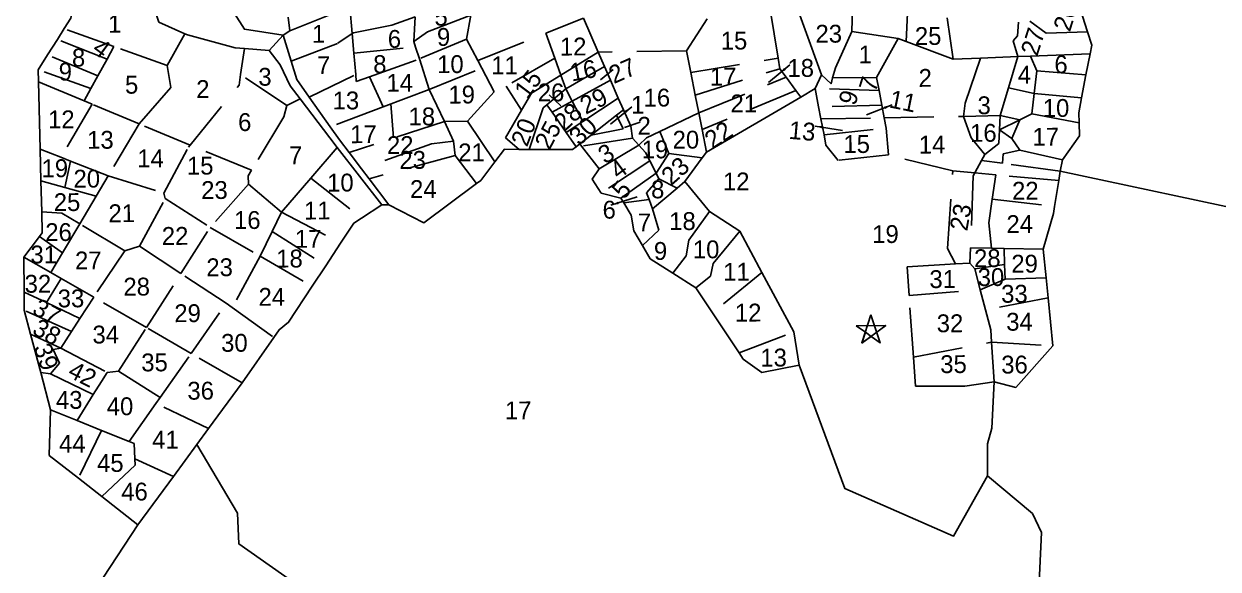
# Model space of a CAD drawing. Header units: metres. Extents: x 283224 to 285113, y 2090942 to 2092214.
# Drawn here: x 283843 to 284457, y 2091431 to 2091711 of the extents above; entities that cross this region are included whole.
import ezdxf
from ezdxf.enums import TextEntityAlignment as Align

# ---------------------------------------------------------------- set-up
doc = ezdxf.new("R2010")
doc.units = ezdxf.units.M
doc.header["$LTSCALE"] = 10
doc.header["$MEASUREMENT"] = 0
doc.linetypes.add('DASHED', pattern=[0.75, 0.5, -0.25])
for name, color, linetype in [('OFF', 1, 'Continuous'), ('POLY_PARCEL', 6, 'Continuous'), ('POLY_ROAD', 30, 'Continuous'), ('POLY_SUBPARCEL', 6, 'DASHED'), ('SYM_ARROW', 1, 'Continuous'), ('SYM_STONE', 1, 'Continuous'), ('TEXT_MAPIN', 7, 'Continuous'), ('TEXT_PARCEL', 7, 'Continuous')]:
    doc.layers.add(name, color=color, linetype=linetype)
doc.styles.get("Standard").update_dxf_attribs({"font": 'simplex.shx'})
doc.styles.add('TEXT_MAP', font='KRDEV050.TTF')
doc.dimstyles.get("Standard").update_dxf_attribs({"dimtxt": 0.18, "dimasz": 0.18, "dimexe": 0.18, "dimexo": 0.0625, "dimgap": 0.09, "dimtad": 0, "dimtih": 1, "dimtoh": 1, "dimdec": 4, "dimzin": 0, "dimdsep": 46, "dimtxsty": 'Standard', "dimcen": 0.09, "dimadec": 0, "dimazin": 0, "dimtfac": 1, "dimtdec": 4, "dimtofl": 0, "dimtmove": 0, "dimatfit": 3, "dimfxl": 1, "dimtolj": 1, "dimtzin": 0, "dimarcsym": 0})

# ---------------------------------------------------------------- blocks, each defined once
blk = doc.blocks.new('STONE_STAR')
for points in [[(-0.012, 0.651), (-0.388, -0.504), (-0.012, -0.232), (0.363, -0.504)], [(-0.619, 0.209), (0.595, 0.21), (-0.388, -0.505), (-0.245, -0.063)]]:
    blk.add_lwpolyline(points, close=True)
blk.add_lwpolyline([(-0.245, -0.063), (-0.012, -0.232)])
blk = doc.blocks.new('TEXTARROW')
blk.add_leader([(0.04, -0.01), (8.68, -0.01)], dimstyle='Standard', override={"dimtxt": 2.5, "dimasz": 2.5, "dimexe": 1.25, "dimexo": 0.625, "dimgap": 0.625, "dimtad": 1, "dimtih": 0, "dimtoh": 0, "dimzin": 8, "dimcen": 2.5, "dimtofl": 1})
blk = doc.blocks.new('H')
at = {"layer": 'OFF'}
blk.add_lwpolyline([(177.69, 197.44), (179.13, 198.98)], dxfattribs=at)
at = {"layer": 'POLY_PARCEL'}
for points in [[(173.36, 205.29), (173.23, 202.8), (175.21, 199.6), (179.13, 198.98)], [(157.04, 199.74), (157.71, 200.8), (158.54, 204.36), (165.47, 203.92), (166.59, 200.36), (169.19, 199.18)], [(259.04, 202.84), (260.23, 199.02)], [(185.85, 201.81), (179.8, 199.44)], [(210.87, 197.16), (209.4, 200.58)], [(156.35, 198.65), (157.04, 199.74)], [(169.19, 199.18), (169.47, 199.05), (174.29, 197.73), (175.2, 197.65)], [(179.8, 199.44), (179.13, 198.98)], [(234.51, 194.46), (234.79, 195.48), (236.46, 199.12)], [(236.46, 199.12), (241.12, 198.42)], [(260.23, 199.02), (260.65, 197.67), (260.48, 196.8)], [(155.35, 197.09), (156.35, 198.65)], [(175.2, 197.65), (177.69, 197.44)], [(241.12, 198.42), (241.95, 198.1)], [(241.95, 198.1), (246.69, 196.31)], [(154.4, 195.59), (155.35, 197.09)], [(211.51, 195.7), (210.87, 197.16)], [(246.69, 196.31), (249.44, 196.41)], [(249.44, 196.41), (253.2, 196.54)], [(253.2, 196.54), (254.48, 196.59)], [(254.48, 196.59), (260.48, 196.8)], [(260.48, 196.8), (260.06, 194.66)], [(154.42, 194.4), (154.4, 195.59)], [(212.11, 194.31), (211.51, 195.7)], [(154.56, 187.58), (154.42, 194.4)], [(212.89, 192.49), (212.11, 194.31)], [(233.4, 194.77), (234.35, 193.88), (234.51, 194.46)], [(260.06, 194.66), (259.6, 192.34)], [(213.4, 191.33), (212.89, 192.49)], [(221.77, 187.01), (231.29, 192.53)], [(259.6, 192.34), (259.31, 190.84), (259.34, 189.85)], [(212.71, 190.79), (210.14, 188.79)], [(213.4, 191.33), (212.71, 190.79)], [(214.29, 188.47), (214.16, 189.68), (213.4, 191.33)], [(259.34, 189.85), (259.37, 188.53), (257.65, 186.11)], [(209, 187.91), (208.61, 187.61)], [(210.14, 188.79), (209, 187.91)], [(209, 187.91), (209.16, 187.69)], [(214.93, 187.76), (214.29, 188.47)], [(154.63, 184.4), (154.56, 187.58)], [(202.87, 187.38), (201.39, 187.39), (200.43, 186.13)], [(203.87, 187.37), (202.87, 187.38)], [(208.61, 187.61), (208.25, 187.33), (203.87, 187.37)], [(209.16, 187.69), (210.94, 185.37)], [(216.05, 186.16), (215.62, 187.01), (214.93, 187.76)], [(221.34, 186.44), (221.77, 187.01)], [(200.43, 186.13), (199, 184.26), (198.57, 183.95)], [(216.67, 184.91), (216.05, 186.16)], [(219.56, 184.09), (221.34, 186.44)], [(257.65, 186.11), (257.43, 184.96)], [(154.7, 181.28), (154.63, 184.4)], [(210.94, 185.37), (210.23, 184.35), (211.13, 182.94)], [(216.96, 184.34), (216.67, 184.91)], [(218.8, 183.39), (216.96, 184.34)], [(257.43, 184.96), (257.27, 184.03)], [(291.25, 115.18), (291.95, 117.63), (295.07, 143.03), (297.04, 158.78), (299.01, 175.93), (257.43, 184.96)], [(198.57, 183.95), (193.22, 180.01), (189.71, 181.85)], [(219.56, 184.09), (218.8, 183.39)], [(222.04, 181.04), (219.56, 184.09)], [(257.27, 184.03), (256.84, 181.4)], [(188.99, 181.85), (186.95, 180.52)], [(211.13, 182.94), (213.11, 182.43)], [(213.11, 182.43), (213.4, 181.94)], [(213.4, 181.94), (214.13, 180.7), (214.39, 179.11), (215.26, 177.64)], [(154.46, 178.78), (154.74, 179.15), (154.7, 181.28)], [(225.1, 179.04), (222.04, 181.04)], [(256.84, 181.4), (256.73, 180.71), (255.69, 177.11)], [(186.95, 180.52), (186.17, 180.01), (184.83, 177.99)], [(152.89, 176.71), (154.46, 178.78)], [(227.31, 174.87), (225.1, 179.04)], [(184.83, 177.99), (183.32, 175.72)], [(215.26, 177.64), (216.05, 176.3), (218.32, 174.85)], [(255.69, 177.11), (255.96, 174.2)], [(152.89, 173.18), (152.89, 176.71)], [(183.32, 175.72), (181.96, 173.66)], [(218.32, 174.85), (220.65, 173.36)], [(230.5, 168.88), (227.31, 174.87)], [(181.96, 173.66), (179.56, 170.04), (178.6, 169.28), (178.05, 168.5)], [(255.96, 174.2), (256.15, 172.2)], [(152.89, 171.37), (152.89, 173.18)], [(220.65, 173.36), (222.32, 170.82)], [(153.52, 168.95), (152.89, 171.37)], [(256.15, 172.2), (256.6, 167.37)], [(222.32, 170.82), (224.98, 166.76)], [(154.54, 165.06), (153.52, 168.95)], [(231.01, 165.5), (230.5, 168.88)], [(178.05, 168.5), (174.85, 163.95)], [(224.98, 166.76), (225.39, 166.14), (227.24, 164.79), (231.01, 165.5)], [(256.6, 167.37), (252.85, 163.18), (250.69, 163.75)], [(155.52, 161.3), (154.54, 165.06)], [(249.98, 154.26), (246.52, 148.21), (235.59, 153.04), (231.01, 165.5)], [(174.85, 163.95), (171.45, 159.36)], [(250.69, 163.75), (250.42, 159.09), (249.98, 157.5), (249.98, 154.26)], [(158.3, 154.39), (155.37, 156.71), (155.52, 161.3)], [(171.45, 159.36), (170.25, 157.74)], [(167.88, 154.54), (170.25, 157.74)], [(170.25, 157.74), (174.32, 150.82), (174.45, 147.7), (186.41, 139.24)], [(160.64, 152.55), (158.3, 154.39)], [(164.28, 149.67), (167.88, 154.54)], [(249.98, 154.26), (254.49, 150.45), (255.38, 148.55), (255, 140.64), (251.49, 137.27)], [(164.28, 149.67), (160.64, 152.55)], [(153.8, 131.34), (158.05, 137.99), (160.78, 144.4), (164.28, 149.67)]]:
    blk.add_lwpolyline(points, dxfattribs=at)
at = {"layer": 'POLY_ROAD'}
for points in [[(230.12, 203.89), (233.4, 194.77)], [(229.02, 196.46), (228.24, 201.37)], [(179.13, 198.98), (179.91, 196.38)], [(180.81, 192.55), (179.82, 193.87), (178.79, 195.99), (177.69, 197.44)], [(179.91, 196.38), (180.47, 194.52), (181.72, 192.74)], [(229.19, 195.41), (229.02, 196.46)], [(229.82, 194.54), (229.19, 195.41)], [(230.8, 193.2), (229.82, 194.54)], [(233.4, 194.77), (232.74, 193.4)], [(181.72, 192.74), (183.84, 189.72)], [(231.29, 192.53), (230.8, 193.2)], [(232.74, 193.4), (231.29, 192.53)], [(184.52, 187.63), (183.77, 188.61), (180.81, 192.55)], [(183.84, 189.72), (184.76, 188.41), (185.72, 187.14)], [(188.99, 181.85), (184.52, 187.63)], [(185.72, 187.14), (186.97, 185.48)], [(186.97, 185.48), (187.73, 184.48)], [(187.73, 184.48), (189.71, 181.85)], [(189.71, 181.85), (188.99, 181.85)]]:
    blk.add_lwpolyline(points, dxfattribs=at)
at = {"layer": 'POLY_SUBPARCEL'}
for points in [[(236.46, 199.12), (236.63, 203.61)], [(185.85, 201.81), (186.07, 199.12)], [(179.62, 200.81), (179.8, 199.44)], [(186.07, 199.12), (186.21, 199.21), (190.07, 199.95), (192.45, 200.79)], [(198.06, 200.94), (193.66, 199.26), (192.29, 198.31)], [(192.45, 200.79), (192.29, 198.31)], [(198.06, 200.94), (197.62, 198.52)], [(205.61, 199.08), (209.4, 200.58)], [(221.89, 200.48), (219.78, 197.26)], [(242.09, 200.97), (241.95, 198.1)], [(246.69, 196.31), (246.09, 200.47)], [(253.29, 200.02), (253.17, 198.64), (252.74, 198.12), (253.2, 196.54)], [(254.41, 200.1), (256.05, 198.89), (260.23, 199.02)], [(162.05, 197.93), (157.04, 199.74)], [(167.41, 195.98), (169.19, 199.18)], [(179.91, 196.38), (184.63, 198.15), (186.07, 199.12)], [(186.07, 199.12), (186.24, 197.16)], [(198.74, 196.36), (205.61, 199.08)], [(205.61, 199.08), (206.52, 196.55)], [(161.35, 196.65), (156.35, 198.65)], [(162.05, 197.93), (161.35, 196.65)], [(167.41, 195.98), (162.05, 197.93)], [(174.81, 195.04), (175.2, 197.65)], [(186.24, 197.16), (192.47, 197.74)], [(192.29, 198.31), (192.47, 197.74)], [(192.47, 197.74), (192.85, 196.54)], [(197.62, 198.52), (192.85, 196.54)], [(197.62, 198.52), (198.74, 196.36)], [(241.12, 198.42), (238.94, 194.5)], [(160.41, 194.95), (155.35, 197.09)], [(161.35, 196.65), (160.41, 194.95)], [(186.24, 197.16), (186.42, 195)], [(187.81, 194.77), (192.85, 196.54)], [(192.85, 196.54), (193.82, 193.45)], [(198.74, 196.36), (199.13, 195.6)], [(206.52, 196.55), (201.6, 193.77), (203.14, 191.33)], [(206.52, 196.55), (207.12, 194.86)], [(210.87, 197.16), (207.12, 194.86)], [(219.78, 197.26), (210.87, 197.16)], [(219.78, 197.26), (220.2, 195.08)], [(220.2, 195.08), (229.02, 196.46)], [(247.7, 190.53), (247.86, 191.85), (249.44, 196.41)], [(252.25, 193.39), (253.2, 196.54)], [(254.48, 196.59), (255.11, 195.08)], [(159.72, 193.69), (154.4, 195.59)], [(164.56, 190.11), (167.78, 193.76), (167.41, 195.98)], [(193.82, 193.45), (199.13, 195.6)], [(199.13, 195.6), (200.37, 193.19), (197.68, 190.23)], [(207.62, 193.45), (211.51, 195.7)], [(220.65, 192.79), (229.19, 195.41)], [(159.03, 192.45), (154.42, 194.4)], [(160.41, 194.95), (159.72, 193.69)], [(169.71, 187.95), (174.65, 193.96), (174.81, 195.04)], [(179.46, 191.9), (174.81, 195.04)], [(181.72, 192.74), (186.42, 195)], [(186.42, 195), (186.47, 194.3), (187.81, 194.77)], [(187.81, 194.77), (189.16, 191.71)], [(207.12, 194.86), (204.14, 193.03), (203.14, 191.33)], [(207.12, 194.86), (207.62, 193.45)], [(212.11, 194.31), (208.25, 192.22)], [(220.2, 195.08), (220.65, 192.79)], [(221, 190.99), (229.82, 194.54)], [(238.94, 194.5), (234.51, 194.46)], [(238.94, 194.5), (239.19, 193.16)], [(255.11, 195.08), (254.83, 192.82)], [(255.11, 195.08), (260.06, 194.66)], [(159.72, 193.69), (159.03, 192.45)], [(193.82, 193.45), (189.16, 191.71)], [(193.82, 193.45), (195.35, 190.23)], [(207.62, 193.45), (205.68, 191.86)], [(207.62, 193.45), (208.25, 192.22)], [(220.65, 192.79), (221, 190.99)], [(230.8, 193.2), (221.32, 189.31)], [(233.09, 191.54), (232.74, 193.4)], [(239.19, 193.16), (232.74, 193.4)], [(239.19, 193.16), (239.46, 191.69)], [(251.4, 190.59), (252.25, 193.39)], [(254.83, 192.82), (252.25, 193.39)], [(254.83, 192.82), (254.58, 190.75)], [(254.83, 192.82), (259.6, 192.34)], [(159.84, 192.1), (156.66, 186.76)], [(159.84, 192.1), (159.03, 192.45)], [(164.56, 190.11), (159.84, 192.1)], [(179.46, 191.9), (179.14, 190.74), (175.88, 185.38)], [(180.81, 192.55), (179.46, 191.9)], [(189.16, 191.71), (183.84, 189.72)], [(189.96, 192.01), (190.19, 188.58)], [(205.68, 191.86), (205.3, 191.55), (203.87, 187.37)], [(206.2, 191.11), (205.68, 191.86)], [(208.25, 192.22), (206.2, 191.11)], [(208.25, 192.22), (209.31, 190.15)], [(212.89, 192.49), (209.31, 190.15)], [(239.46, 191.69), (233.09, 191.54)], [(233.32, 190.33), (233.09, 191.54)], [(239.46, 191.69), (239.69, 190.42)], [(203.14, 191.33), (201.5, 188.54), (202.87, 187.38)], [(207.62, 189.05), (206.2, 191.11)], [(212.71, 190.79), (213.38, 189.42), (210.14, 188.79)], [(217.06, 189.13), (221, 190.99)], [(221, 190.99), (221.32, 189.31)], [(233.32, 190.33), (239.69, 190.42)], [(233.62, 188.72), (233.32, 190.33)], [(239.69, 190.42), (247.7, 190.53)], [(239.69, 190.42), (239.89, 189.38)], [(247.7, 190.53), (251.4, 190.59)], [(247.7, 190.53), (248.45, 188.38), (249.82, 186.69)], [(251.32, 189.17), (251.4, 190.59)], [(251.4, 190.59), (253.39, 190.17)], [(254.58, 190.75), (253.39, 190.17)], [(254.58, 190.75), (259.34, 189.85)], [(164.56, 190.11), (161.43, 184.88)], [(169.71, 187.95), (164.56, 190.11)], [(195.35, 190.23), (185.72, 187.14)], [(195.35, 190.23), (197.68, 190.23)], [(195.35, 190.23), (196.25, 188.22)], [(197.68, 190.23), (200.43, 186.13)], [(209.31, 190.15), (207.62, 189.05)], [(214.93, 187.76), (215.71, 188.49), (217.06, 189.13)], [(217.06, 189.13), (217.98, 186.91)], [(221.32, 189.31), (221.77, 187.01)], [(233.62, 188.72), (239.89, 189.38)], [(239.89, 189.38), (240.1, 186.67)], [(249.82, 186.69), (251.25, 187.79), (251.32, 189.17)], [(253.39, 190.17), (251.32, 189.17)], [(252.57, 188.27), (251.32, 189.17)], [(253.39, 190.17), (252.57, 188.27)], [(167.04, 183.09), (169.53, 187.73), (169.71, 187.95)], [(175.88, 185.38), (169.71, 187.95)], [(196.25, 188.22), (194.03, 187.96), (186.97, 185.48)], [(196.25, 188.22), (196.41, 186.8)], [(208.61, 187.61), (207.62, 189.05)], [(214.29, 188.47), (209.16, 187.69)], [(240.1, 186.67), (235.03, 186.14), (233.81, 187.67), (233.62, 188.72)], [(253.37, 187.11), (252.57, 188.27)], [(154.56, 187.58), (156.66, 186.76)], [(156.66, 186.76), (157.64, 186.37)], [(181.85, 184.55), (184.52, 187.63)], [(196.41, 186.8), (187.73, 184.48)], [(196.41, 186.8), (198.57, 183.95)], [(214.93, 187.76), (210.94, 185.37)], [(217.98, 186.91), (216.67, 184.91)], [(217.98, 186.91), (221.34, 186.44)], [(246.6, 185.03), (240.1, 186.67)], [(249.82, 186.69), (249.49, 186.08)], [(253.37, 187.11), (251.68, 186.74), (251.61, 185.78)], [(257.65, 186.11), (253.37, 187.11)], [(157.64, 186.37), (157.05, 183.71)], [(157.64, 186.37), (161.43, 184.88)], [(216.05, 186.16), (211.13, 182.94)], [(249.49, 186.08), (248.82, 184.82)], [(251.61, 185.78), (249.49, 186.08)], [(257.43, 184.96), (251.61, 185.78)], [(157.05, 183.71), (154.63, 184.4)], [(161.43, 184.88), (160.19, 182.82)], [(161.43, 184.88), (167.04, 183.09)], [(175.88, 185.38), (175.55, 184.83), (175.55, 183.98)], [(178.88, 181.13), (181.85, 184.55)], [(181.85, 184.55), (186.95, 180.52)], [(216.67, 184.91), (213.11, 182.43)], [(216.96, 184.34), (215.7, 182.93), (215.95, 182.26)], [(246.83, 175.65), (246.02, 177.21), (246.6, 185.03)], [(248.82, 184.82), (246.6, 185.03)], [(248.82, 184.82), (248.66, 184.52), (248.36, 177.27)], [(250.93, 184.62), (248.82, 184.82)], [(250.93, 184.62), (250.56, 182.18)], [(257.27, 184.03), (250.93, 184.62)], [(160.19, 182.82), (157.05, 183.71)], [(167.15, 182.56), (167.04, 183.09)], [(175.55, 183.98), (171.69, 179.63)], [(175.55, 183.98), (178.88, 181.13)], [(218.8, 183.39), (216.3, 181.33)], [(160.19, 182.82), (158.53, 180.04)], [(164.56, 177.78), (167.15, 182.56)], [(167.15, 182.56), (171.69, 179.63)], [(213.4, 181.94), (215.95, 182.26)], [(215.95, 182.26), (216.3, 181.33)], [(250.56, 182.18), (250.19, 179.8), (250.46, 177.23)], [(250.56, 182.18), (256.84, 181.4)], [(158.53, 180.04), (156.73, 181.13), (154.7, 181.28)], [(178.88, 181.13), (177.95, 179.21)], [(178.88, 181.13), (184.83, 177.99)], [(216.3, 181.33), (216.94, 179.16), (215.26, 177.64)], [(222.04, 181.04), (219.95, 178.16), (219.68, 176.58), (218.32, 174.85)], [(158.53, 180.04), (156.79, 177.14)], [(163.08, 177.3), (158.53, 180.04)], [(168.72, 175), (171.69, 179.63)], [(171.69, 179.63), (176.73, 176.7)], [(156.79, 177.14), (154.46, 178.78)], [(177.95, 179.21), (176.73, 176.7)], [(177.95, 179.21), (183.32, 175.72)], [(225.1, 179.04), (222.38, 175.78), (222.11, 174.52), (220.65, 173.36)], [(156.79, 177.14), (155.59, 175.14)], [(163.08, 177.3), (159.91, 172.64)], [(164.56, 177.78), (163.08, 177.3)], [(168.72, 175), (164.56, 177.78)], [(248.36, 177.27), (248.29, 175.74)], [(248.36, 177.27), (250.46, 177.23)], [(250.46, 177.23), (251.73, 177.2)], [(251.73, 177.2), (255.69, 177.11)], [(251.73, 177.2), (251.78, 175.57)], [(155.59, 175.14), (152.89, 176.71)], [(176.73, 176.7), (173.87, 171.54)], [(176.73, 176.7), (181.96, 173.66)], [(156.65, 174.53), (155.59, 175.14)], [(165.22, 169.55), (168.72, 175)], [(173.28, 171.97), (168.72, 175)], [(227.31, 174.87), (222.32, 170.82)], [(242.14, 172.5), (241.95, 175.37), (246.83, 175.65)], [(246.83, 175.65), (248.29, 175.74)], [(248.29, 175.74), (248.77, 175.15)], [(248.77, 175.15), (251.78, 175.57)], [(248.77, 175.15), (249.31, 173.04)], [(251.78, 175.57), (251.83, 174.09)], [(156.65, 174.53), (155.15, 172.13)], [(159.91, 172.64), (156.65, 174.53)], [(249.31, 173.04), (251.83, 174.09)], [(251.83, 174.09), (255.96, 174.2)], [(155.15, 172.13), (152.89, 173.18)], [(159.91, 172.64), (158.52, 170.5)], [(165.22, 169.55), (159.91, 172.64)], [(242.14, 172.5), (249.31, 173.04)], [(242.55, 166.27), (242.14, 172.5)], [(249.31, 173.04), (249.83, 171.01)], [(157.65, 169.18), (152.89, 171.37)], [(155.15, 172.13), (158.52, 170.5)], [(169.72, 166.93), (173.28, 171.97)], [(173.28, 171.97), (173.87, 171.54)], [(173.87, 171.54), (178.05, 168.5)], [(256.15, 172.2), (249.83, 171.01)], [(249.83, 171.01), (250.35, 168.98), (250.43, 167.75)], [(158.52, 170.5), (157.65, 169.18)], [(156.58, 167.53), (153.52, 168.95)], [(157.65, 169.18), (156.58, 167.53)], [(162.39, 165.16), (165.22, 169.55)], [(169.72, 166.93), (165.22, 169.55)], [(224.98, 166.76), (230.5, 168.88)], [(156.58, 167.53), (155.79, 167.37), (156.42, 166)], [(156.58, 167.53), (161.23, 165.05)], [(242.55, 166.27), (250.43, 167.75)], [(250.43, 167.75), (250.69, 163.75)], [(250.43, 167.75), (256.6, 167.37)], [(166.58, 162.49), (169.72, 166.93)], [(174.85, 163.95), (169.72, 166.93)], [(250.69, 163.75), (247.71, 163.33), (242.74, 163.33), (242.55, 166.27)], [(155.52, 164.94), (154.54, 165.06)], [(156.42, 166), (155.52, 164.94)], [(161.23, 165.05), (160.65, 164.13)], [(161.23, 165.05), (162.39, 165.16)], [(162.39, 165.16), (166.58, 162.49)], [(155.52, 164.94), (159.83, 162.83)], [(160.65, 164.13), (159.83, 162.83)], [(159.83, 162.83), (158.18, 160.22)], [(163.44, 158.06), (166.15, 161.89)], [(166.15, 161.89), (166.58, 162.49)], [(171.45, 159.36), (166.15, 161.89)], [(155.52, 161.3), (158.18, 160.22)], [(158.18, 160.22), (160.63, 159.21)], [(160.63, 159.21), (158.3, 154.39)], [(160.63, 159.21), (163.44, 158.06)], [(163.44, 158.06), (163.92, 157.87), (164, 156.33)], [(164, 156.33), (164.03, 155.7), (160.64, 152.55)], [(167.88, 154.54), (164, 156.33)]]:
    blk.add_lwpolyline(points, dxfattribs=at)
at = {"layer": 'SYM_ARROW'}
for p, xscale, yscale, zscale, rotation in [((212.4, 195.41), 0.1902847525759164, 0.1902847525759164, 0.1902847525759164, 219.1888954971121), ((230.21, 195.79), 0.3219796453935375, 0.3219796453935375, 0.3219796453935375, 219.1888954971121), ((205.91, 192.89), 0.1902847525759164, 0.1902847525759164, 0.1902847525759164, 315.8471550686749), ((214.25, 191.64), 0.3219796453935375, 0.3219796453935375, 0.3219796453935375, 219.1888954971121), ((240.51, 191.72), 0.3219796453935375, 0.3219796453935375, 0.3219796453935375, 200.9663086908311), ((215.08, 190.06), 0.1902847525759164, 0.1902847525759164, 0.1902847525759164, 198.3214540315068), ((232.71, 189.61), 0.3219796453935375, 0.3219796453935375, 0.3219796453935375, 351.0256450497508), ((212.08, 181.71), 0.3219796453935375, 0.3219796453935375, 0.3219796453935375, 17.25375842736699)]:
    blk.add_blockref('TEXTARROW', p, dxfattribs=dict(at, xscale=xscale, yscale=yscale, zscale=zscale, rotation=rotation))
at = {"layer": 'SYM_STONE', "xscale": 2.445145231495234, "yscale": 2.445145231495234, "zscale": 2.445145231495234}
blk.add_blockref('STONE_STAR', (238.31, 168.95), dxfattribs=at)
at = {"layer": 'TEXT_MAPIN', "style": 'TEXT_MAP'}
for s, p in [('5', (195.05, 200.78)), ('1', (162.14, 200.2)), ('1', (182.69, 199.11)), ('6', (190.34, 198.57)), ('9', (195.3, 198.75)), ('15', (224.58, 198.25)), ('23', (234.14, 198.92)), ('25', (244.16, 198.65)), ('8', (158.48, 196.81)), ('12', (208.36, 197.74)), ('1', (237.81, 196.81)), ('9', (157.14, 195.4)), ('7', (183.19, 195.95)), ('8', (188.86, 196.03)), ('10', (195.97, 196)), ('11', (201.43, 195.86)), ('18', (231.3, 195.48)), ('6', (257.55, 195.74)), ('3', (177.27, 194.8)), ('17', (223.48, 194.64)), ('2', (243.85, 194.44)), ('4', (253.86, 194.71)), ('5', (163.82, 194.04)), ('2', (171, 193.6)), ('14', (190.85, 194.14)), ('26', (206.11, 193.11)), ('13', (185.42, 192.38)), ('19', (197.1, 192.93)), ('1', (214.85, 191.83)), ('16', (216.78, 192.54)), ('21', (225.54, 191.94)), ('12', (156.72, 190.6)), ('18', (193.07, 190.74)), ('3', (249.78, 191.64)), ('10', (257.03, 191.34)), ('6', (175.21, 190.24)), ('2', (215.49, 189.72)), ('13', (160.65, 188.51)), ('17', (187.18, 188.97)), ('20', (219.69, 188.29)), ('16', (249.69, 188.86)), ('17', (255.98, 188.44)), ('22', (190.88, 187.87)), ('21', (198.07, 187.11)), ('19', (216.57, 187.32)), ('15', (236.91, 187.77)), ('14', (244.51, 187.7)), ('14', (165.7, 186.62)), ('15', (170.7, 185.85)), ('7', (180.33, 186.87)), ('23', (192.13, 186.36)), ('19', (156.04, 185.66)), ('20', (159.26, 184.6)), ('10', (184.83, 184.1)), ('24', (193.19, 183.43)), ('12', (224.75, 184.07)), ('25', (157.26, 182.24)), ('8', (216.83, 183.29)), ('22', (253.9, 183.02)), ('21', (162.77, 181.11)), ('11', (182.49, 181.29)), ('6', (211.93, 181.26)), ('16', (175.43, 180.36)), ('7', (215.48, 179.96)), ('26', (156.39, 179.22)), ('22', (168.14, 178.8)), ('24', (253.32, 179.66)), ('17', (181.56, 178.44)), ('31', (154.89, 176.97)), ('27', (159.38, 176.36)), ('18', (179.67, 176.46)), ('9', (217.09, 177.08)), ('10', (221.69, 177.22)), ('28', (250.04, 176.22)), ('23', (172.62, 175.61)), ('11', (224.74, 174.95)), ('29', (253.8, 175.65)), ('32', (154.29, 174.02)), ('31', (245.53, 174.13)), ('30', (250.4, 174.31)), ('33', (157.62, 172.53)), ('28', (164.25, 173.69)), ('24', (177.87, 172.62)), ('33', (252.76, 172.62)), ('29', (169.37, 170.99)), ('12', (225.9, 170.84)), ('32', (246.25, 169.67)), ('34', (253.26, 169.8)), ('34', (161.11, 168.87)), ('30', (174.08, 167.98)), ('35', (166.02, 166.04)), ('13', (228.45, 166.28)), ('35', (246.59, 165.55)), ('36', (252.74, 165.48)), ('36', (170.66, 163.17)), ('43', (157.4, 162.29)), ('40', (162.52, 161.63)), ('41', (167.09, 158.24)), ('44', (157.69, 157.87)), ('45', (161.52, 155.9)), ('46', (163.95, 153.02))]:
    blk.add_text(s, height=1.8, dxfattribs=at).set_placement(p, align=Align.MIDDLE)
for s, rotation, p in [('26', 72.1655, (258.01, 200.49)), ('27', 72.1655, (254.7, 198.05)), ('4', 323.4959, (160.81, 197.74)), ('16', 10.2157, (209.36, 195.32)), ('27', 23.4581, (213.31, 195.29)), ('15', 52.7546, (203.8, 193.96)), ('7', 72.1655, (238.17, 193.83)), ('29', 26.6922, (210.4, 192.24)), ('9', 72.1655, (236.11, 192.48)), ('11', 348.3063, (241.6, 192.09)), ('28', 43.3339, (207.79, 190.64)), ('20', 68.6429, (203.32, 189.12)), ('30', 43.3339, (209.31, 189.23)), ('25', 61.5991, (205.77, 188.82)), ('22', 33.2783, (222.97, 188.78)), ('13', 354.8251, (231.43, 189.12)), ('3', 29.6925, (211.64, 186.93)), ('4', 36.5642, (212.88, 185.37)), ('23', 41.3001, (218.6, 185.16)), ('5', 49.9533, (213.18, 183.29)), ('23', 79.8063, (247.37, 180.37)), ('37', 331.0048, (155.19, 171.19)), ('38', 330.9287, (155.19, 169.16)), ('39', 289.7821, (155.1, 166.66)), ('42', 332.9012, (158.76, 164.89))]:
    blk.add_text(s, height=1.8, rotation=rotation, dxfattribs=at).set_placement(p, align=Align.MIDDLE)
at = {"layer": 'TEXT_PARCEL', "style": 'TEXT_MAP'}
for s, p in [('23', (172.13, 183.4)), ('18', (219.31, 180.08)), ('19', (239.78, 178.69)), ('17', (202.67, 161.05))]:
    blk.add_text(s, height=1.8, dxfattribs=at).set_placement(p, align=Align.MIDDLE)

msp = doc.modelspace()

# ---------------------------------------------------------------- block references
at = {"xscale": 5.100280425339701, "yscale": 5.100280425339701, "zscale": 5.100280425339701, "rotation": 0.2256495026246528}
msp.add_blockref('H', (283066.97, 2090686.67), dxfattribs=at)

doc.saveas('drawing.dxf')
